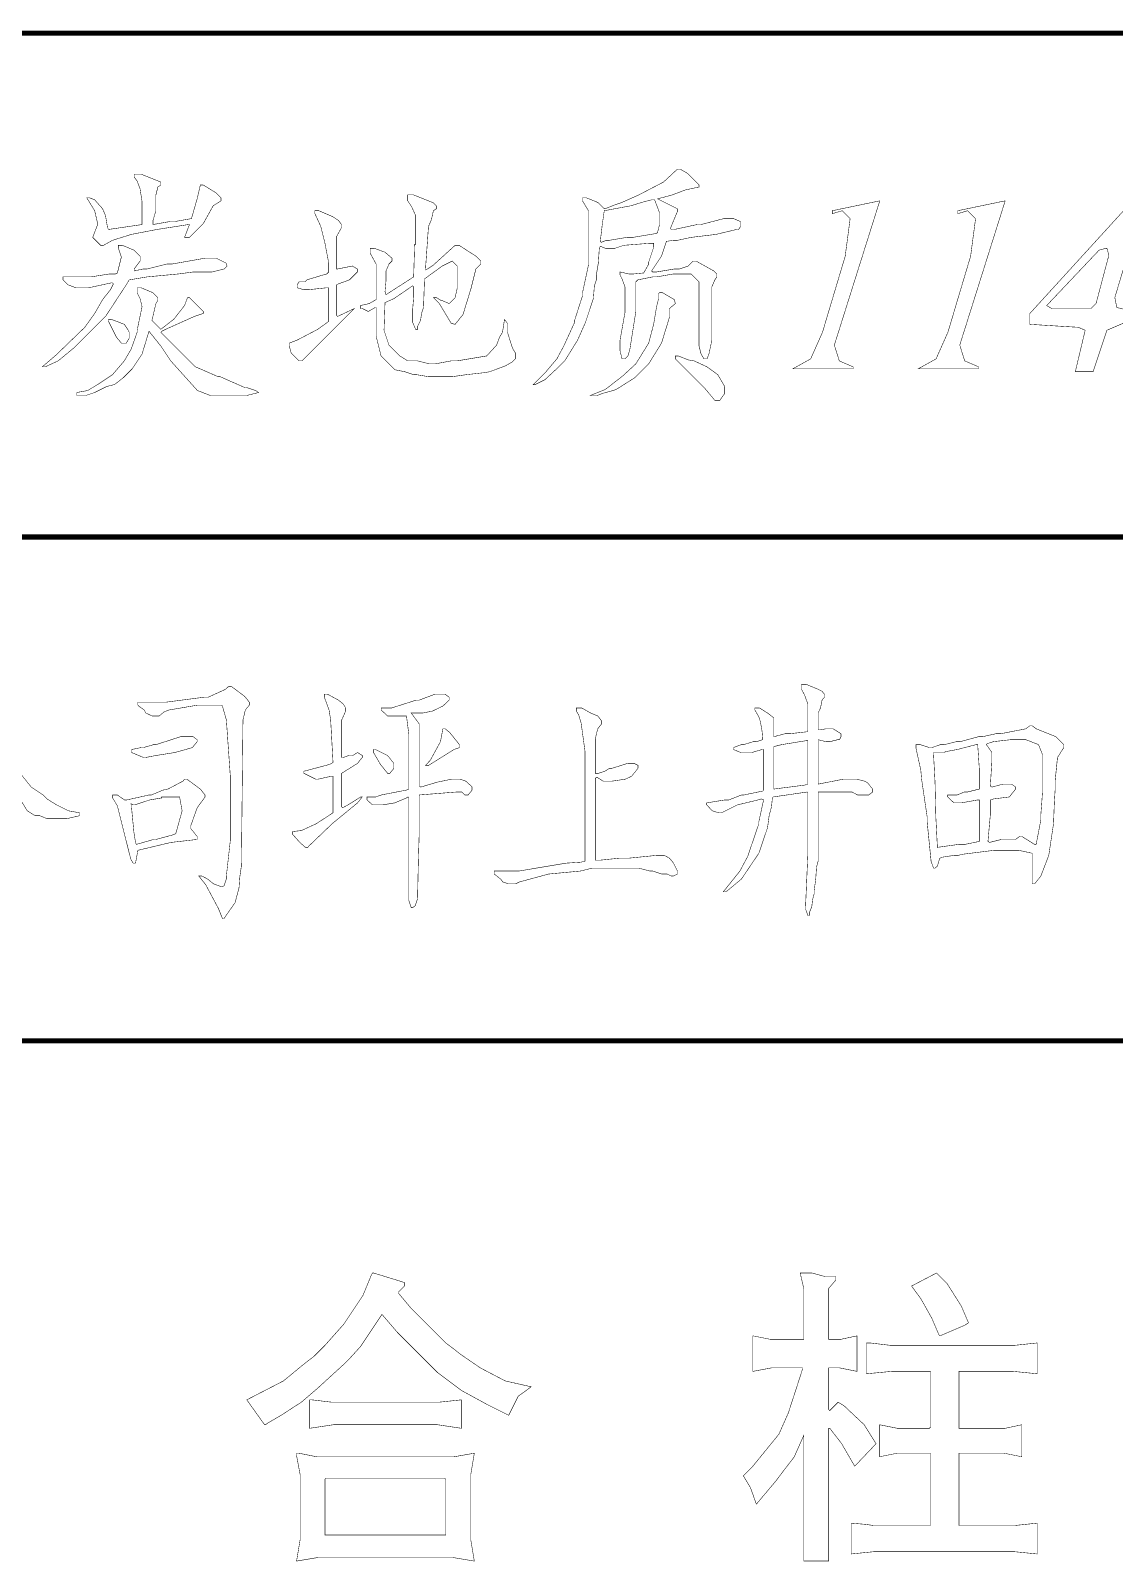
# Model space of a CAD drawing. Extents: x 94 to 452, y -72 to 1042.
# Drawn here: x 386.8 to 408.32, y -23.15 to 7.24 of the extents above; entities that cross this region are included whole.
import ezdxf

# ---------------------------------------------------------------- set-up
doc = ezdxf.new("R2010")
doc.units = 0
doc.header["$MEASUREMENT"] = 0
doc.layers.add('TREE_LAYER', color=7, linetype='Continuous')

msp = doc.modelspace()

# ---------------------------------------------------------------- linework, layer by layer
at = {"layer": 'TREE_LAYER'}
for points, const_width, elevation in [([(337.136024, 7.185525), (446.643859, 7.185525)], 0.1, 109.507835), ([(388.990422, 4.386556), (388.853167, 4.386556), (388.853167, 4.327733), (388.911991, 4.249301), (388.970814, 4.092439), (389.01003, 3.837537), (389.01003, 3.406164), (389.01003, 3.386556), (388.343363, 3.288517), (388.323755, 3.327733), (388.28454, 3.563027), (388.225716, 3.700282), (388.068853, 3.876752), (387.970814, 3.915968), (387.911991, 3.915968), (388.068853, 3.661066), (388.127677, 3.406164), (388.127677, 3.386556), (388.029638, 3.131654), (388.1865, 2.974792), (388.245324, 2.974792), (388.421794, 3.072831), (388.794343, 3.190478), (389.304147, 3.288517), (389.931598, 3.386556), (389.951206, 3.386556), (389.853167, 3.131654), (389.951206, 3.131654), (390.225716, 3.406164), (390.421794, 3.759105), (390.578657, 3.857145), (390.578657, 3.915968), (390.480618, 4.014007), (390.225716, 4.17087), (390.166893, 4.17087), (390.108069, 3.915968), (389.990422, 3.504203), (389.657089, 3.44538), (389.559049, 3.44538), (389.225716, 3.386556), (389.225716, 3.406164), (389.225716, 3.464988), (389.28454, 3.661066), (389.28454, 3.974792), (389.323755, 4.131654), (389.382579, 4.17087), (389.382579, 4.229694), (388.990422, 4.386556), (388.990422, 4.386556)], 0.01, 260), ([(399.696304, 4.484596), (399.637481, 4.484596), (399.362971, 4.229694), (398.872775, 3.974792), (398.519834, 3.817929), (398.402187, 3.778713), (398.206108, 3.700282), (398.1865, 3.700282), (398.068853, 3.817929), (398.029638, 3.837537), (397.833559, 3.915968), (397.755128, 3.915968), (397.755128, 3.857145), (397.872775, 3.661066), (397.872775, 2.582635), (397.755128, 2.033615), (397.755128, 1.974792), (397.598265, 1.484596), (397.598265, 1.44538), (397.382579, 0.974792), (397.245324, 0.71989), (397.029638, 0.464988), (396.774736, 0.210086), (396.813951, 0.210086), (397.01003, 0.308125), (397.28454, 0.563027), (397.402187, 0.680674), (397.657089, 1.092439), (397.813951, 1.44538), (397.970814, 1.915968), (397.990422, 2.17087), (398.029638, 2.288517), (398.029638, 2.386556), (398.068853, 2.62185), (398.088461, 2.915968), (398.108069, 2.955184), (398.206108, 2.915968), (398.402187, 2.915968), (398.578657, 2.974792), (399.088461, 3.014007), (399.166893, 3.014007), (399.166893, 2.935576), (399.068853, 2.641458), (399.068853, 2.602243), (398.970814, 2.425772), (398.774736, 2.406164), (398.676696, 2.406164), (398.500226, 2.44538), (398.500226, 2.386556), (398.539442, 2.308125), (398.598265, 2.151262), (398.598265, 1.641458), (398.500226, 1.092439), (398.500226, 0.876752), (398.539442, 0.71989), (398.598265, 0.71989), (398.657089, 0.778713), (398.696304, 0.915968), (398.813951, 1.661066), (398.813951, 2.249301), (398.853167, 2.288517), (399.147285, 2.347341), (399.225716, 2.347341), (399.559049, 2.406164), (399.911991, 2.406164), (400.068853, 2.249301), (400.068853, 0.974792), (400.108069, 0.817929), (400.166893, 0.71989), (400.225716, 0.71989), (400.264932, 0.817929), (400.323755, 1.092439), (400.323755, 2.151262), (400.382579, 2.288517), (400.421794, 2.347341), (400.421794, 2.406164), (400.362971, 2.464988), (400.01003, 2.661066), (399.951206, 2.661066), (399.853167, 2.563027), (399.676696, 2.504203), (399.578657, 2.504203), (399.225716, 2.44538), (399.147285, 2.44538), (399.127677, 2.464988), (399.323755, 2.759105), (399.421794, 3.053223), (399.559049, 3.072831), (399.637481, 3.072831), (399.911991, 3.131654), (400.402187, 3.190478), (400.813951, 3.288517), (400.853167, 3.288517), (400.892383, 3.347341), (400.892383, 3.44538), (400.755128, 3.504203), (400.559049, 3.504203), (400.108069, 3.386556), (400.029638, 3.386556), (399.578657, 3.288517), (399.519834, 3.288517), (399.500226, 3.308125), (399.539442, 3.406164), (399.637481, 3.641458), (399.637481, 3.700282), (399.245324, 3.89636), (399.539442, 3.974792), (399.794343, 4.072831), (400.068853, 4.131654), (400.068853, 4.17087), (399.833559, 4.406164), (399.696304, 4.484596), (399.696304, 4.484596)], 0.01, 260), ([(394.402187, 3.974792), (394.28454, 3.974792), (394.28454, 3.857145), (394.362971, 3.739497), (394.441402, 3.563027), (394.441402, 2.994399), (394.421794, 2.994399), (394.402187, 2.347341), (393.853167, 1.994399), (393.833559, 2.053223), (393.853167, 2.268909), (393.853167, 2.464988), (393.911991, 2.602243), (393.970814, 2.661066), (393.970814, 2.71989), (393.833559, 2.837537), (393.617873, 2.915968), (393.539442, 2.915968), (393.539442, 2.817929), (393.657089, 2.602243), (393.657089, 1.89636), (393.519834, 1.817929), (393.343363, 1.778713), (393.343363, 1.71989), (393.382579, 1.71989), (393.500226, 1.661066), (393.637481, 1.739497), (393.657089, 1.739497), (393.657089, 1.17087), (393.755128, 0.778713), (394.029638, 0.504203), (394.225716, 0.464988), (394.402187, 0.406164), (394.46101, 0.406164), (394.696304, 0.366948), (395.166893, 0.366948), (395.441402, 0.406164), (395.794343, 0.44538), (395.911991, 0.464988), (396.225716, 0.582635), (396.362971, 0.661066), (396.421794, 0.71989), (396.421794, 0.837537), (396.362971, 0.935576), (396.264932, 1.249301), (396.264932, 1.425772), (396.206108, 1.504203), (396.166893, 1.249301), (396.108069, 1.151262), (396.049245, 0.994399), (395.853167, 0.778713), (395.264932, 0.680674), (395.147285, 0.680674), (394.833559, 0.62185), (394.715912, 0.62185), (394.480618, 0.680674), (394.28454, 0.680674), (394.127677, 0.778713), (393.911991, 0.994399), (393.813951, 1.288517), (393.833559, 1.837537), (394.01003, 1.915968), (394.382579, 2.17087), (394.402187, 2.151262), (394.402187, 1.955184), (394.382579, 1.700282), (394.382579, 1.44538), (394.441402, 1.308125), (394.480618, 1.308125), (394.480618, 1.366948), (394.539442, 1.484596), (394.559049, 1.62185), (394.598265, 1.739497), (394.617873, 2.308125), (394.970814, 2.563027), (395.166893, 2.661066), (395.264932, 2.563027), (395.264932, 2.112046), (395.225716, 1.935576), (395.108069, 1.817929), (394.970814, 1.876752), (394.951206, 1.876752), (394.853167, 1.935576), (394.794343, 1.935576), (394.911991, 1.817929), (395.147285, 1.425772), (395.225716, 1.406164), (395.382579, 1.602243), (395.539442, 2.112046), (395.637481, 2.504203), (395.73552, 2.602243), (395.73552, 2.661066), (395.637481, 2.759105), (395.304147, 2.974792), (395.225716, 2.974792), (394.794343, 2.582635), (394.676696, 2.504203), (394.637481, 2.484596), (394.637481, 2.504203), (394.696304, 3.347341), (394.755128, 3.484596), (394.794343, 3.661066), (394.853167, 3.700282), (394.853167, 3.759105), (394.794343, 3.817929), (394.696304, 3.857145), (394.402187, 3.974792), (394.402187, 3.974792)], 0.01, 260), ([(392.519834, 3.661066), (392.441402, 3.661066), (392.441402, 3.602243), (392.559049, 3.347341), (392.637481, 3.033615), (392.715912, 2.62185), (392.715912, 2.44538), (392.676696, 2.406164), (392.539442, 2.366948), (392.28454, 2.288517), (392.245324, 2.249301), (392.127677, 2.249301), (392.088461, 2.190478), (392.088461, 2.131654), (392.225716, 2.092439), (392.304147, 2.092439), (392.676696, 2.131654), (392.715912, 2.131654), (392.715912, 1.464988), (392.500226, 1.308125), (392.088461, 1.092439), (391.931598, 1.033615), (391.931598, 0.974792), (391.970814, 0.837537), (392.127677, 0.680674), (392.1865, 0.680674), (393.225716, 1.71989), (392.892383, 1.563027), (392.872775, 1.582635), (392.872775, 2.190478), (392.911991, 2.210086), (393.127677, 2.288517), (393.28454, 2.44538), (393.28454, 2.504203), (393.1865, 2.563027), (392.892383, 2.504203), (392.872775, 2.504203), (392.872775, 3.151262), (392.970814, 3.327733), (392.970814, 3.386556), (392.911991, 3.464988), (392.794343, 3.543419), (392.519834, 3.661066), (392.519834, 3.661066)], 0.01, 260), ([(399.127677, 3.876752), (399.147285, 3.876752), (399.1865, 3.876752), (399.28454, 3.62185), (399.28454, 3.386556), (399.245324, 3.229694), (399.225716, 3.210086), (398.755128, 3.131654), (398.637481, 3.131654), (398.28454, 3.072831), (398.225716, 3.072831), (398.127677, 3.033615), (398.108069, 3.053223), (398.147285, 3.386556), (398.1865, 3.661066), (398.715912, 3.759105), (398.970814, 3.837537), (399.127677, 3.876752), (399.127677, 3.876752)], 0.01, 260), ([(403.657089, 3.857145), (402.715912, 3.661066), (402.715912, 3.602243), (402.911991, 3.661066), (403.068853, 3.504203), (402.970814, 2.759105), (402.519834, 1.249301), (402.28454, 0.71989), (401.931598, 0.523811), (403.127677, 0.523811), (403.127677, 0.563027), (402.853167, 0.680674), (402.755128, 0.994399), (403.657089, 3.857145), (403.657089, 3.857145)], 0.01, 260), ([(406.147285, 3.857145), (405.206108, 3.661066), (405.206108, 3.602243), (405.402187, 3.661066), (405.559049, 3.504203), (405.46101, 2.759105), (405.01003, 1.249301), (404.774736, 0.71989), (404.421794, 0.523811), (405.617873, 0.523811), (405.617873, 0.563027), (405.343363, 0.680674), (405.245324, 0.994399), (406.147285, 3.857145), (406.147285, 3.857145)], 0.01, 260), ([(408.833559, 3.857145), (408.676696, 3.857145), (406.637481, 1.62185), (406.637481, 1.406164), (407.264932, 1.366948), (407.264932, 1.366948), (407.598265, 1.347341), (407.73552, 1.288517), (407.539442, 0.464988), (407.892383, 0.464988), (408.166893, 1.288517), (408.578657, 1.464988), (408.676696, 1.661066), (408.676696, 1.661066), (408.617873, 1.680674), (408.362971, 1.739497), (408.323755, 1.935576), (408.833559, 3.641458), (408.833559, 3.857145), (408.833559, 3.857145)], 0.01, 260), ([(388.617873, 2.974792), (388.539442, 2.974792), (388.539442, 2.915968), (388.598265, 2.739497), (388.519834, 2.425772), (388.480618, 2.406164), (388.362971, 2.406164), (387.990422, 2.347341), (387.441402, 2.347341), (387.441402, 2.288517), (387.539442, 2.190478), (387.696304, 2.131654), (387.951206, 2.131654), (388.402187, 2.229694), (388.421794, 2.229694), (388.441402, 2.210086), (388.382579, 2.092439), (388.225716, 1.89636), (388.068853, 1.62185), (387.872775, 1.347341), (387.304147, 0.798321), (387.029638, 0.563027), (387.088461, 0.563027), (387.343363, 0.680674), (387.676696, 0.955184), (388.28454, 1.563027), (388.696304, 2.190478), (388.755128, 2.288517), (389.108069, 2.347341), (389.73552, 2.406164), (390.029638, 2.44538), (390.402187, 2.44538), (390.637481, 2.504203), (390.696304, 2.563027), (390.676696, 2.62185), (390.480618, 2.71989), (390.264932, 2.71989), (389.598265, 2.602243), (389.500226, 2.602243), (389.108069, 2.504203), (389.029638, 2.504203), (388.853167, 2.464988), (388.853167, 2.484596), (388.853167, 2.504203), (388.970814, 2.661066), (388.970814, 2.759105), (388.853167, 2.876752), (388.617873, 2.974792), (388.617873, 2.974792)], 0.01, 260), ([(408.147285, 2.915968), (408.147285, 2.915968), (408.166893, 2.915968), (408.206108, 2.778713), (407.951206, 1.817929), (407.853167, 1.71989), (407.068853, 1.71989), (406.970814, 1.778713), (408.01003, 2.876752), (408.147285, 2.915968), (408.147285, 2.915968)], 0.01, 260), ([(388.990422, 2.131654), (388.911991, 2.131654), (388.911991, 2.033615), (388.970814, 1.915968), (389.01003, 1.759105), (388.911991, 1.288517), (388.911991, 1.249301), (388.794343, 0.915968), (388.657089, 0.680674), (388.421794, 0.406164), (388.127677, 0.210086), (387.931598, 0.092439), (387.715912, 0.053223), (387.715912, -0.005601), (387.892383, -0.005601), (388.068853, 0.053223), (388.304147, 0.17087), (388.46101, 0.210086), (388.637481, 0.347341), (388.813951, 0.523811), (389.01003, 0.817929), (389.147285, 1.268909), (389.382579, 0.974792), (389.578657, 0.680674), (390.108069, 0.092439), (390.362971, -0.005601), (391.088461, -0.005601), (391.323755, 0.053223), (391.264932, 0.092439), (391.088461, 0.151262), (391.049245, 0.151262), (390.559049, 0.366948), (390.519834, 0.366948), (390.068853, 0.563027), (389.382579, 1.249301), (389.402187, 1.268909), (389.480618, 1.308125), (390.049245, 1.563027), (390.225716, 1.62185), (390.225716, 1.661066), (389.951206, 1.935576), (389.911991, 1.935576), (389.853167, 1.778713), (389.637481, 1.504203), (389.382579, 1.308125), (389.206108, 1.484596), (389.28454, 1.817929), (389.323755, 1.876752), (389.323755, 1.935576), (389.225716, 2.033615), (388.990422, 2.131654), (388.990422, 2.131654)], 0.01, 260), ([(399.343363, 2.033615), (399.28454, 2.033615), (399.264932, 2.014007), (399.264932, 1.915968), (399.225716, 1.759105), (399.166893, 1.406164), (399.068853, 1.033615), (398.813951, 0.62185), (398.559049, 0.386556), (398.206108, 0.112046), (397.911991, -0.005601), (398.049245, -0.005601), (398.147285, 0.033615), (398.362971, 0.092439), (398.421794, 0.112046), (398.794343, 0.347341), (399.068853, 0.62185), (399.323755, 1.033615), (399.480618, 1.543419), (399.480618, 1.71989), (399.598265, 1.817929), (399.578657, 1.89636), (399.343363, 2.033615), (399.343363, 2.033615)], 0.01, 260), ([(388.402187, 1.504203), (388.343363, 1.504203), (388.343363, 1.464988), (388.500226, 1.151262), (388.598265, 1.033615), (388.696304, 1.033615), (388.755128, 1.131654), (388.755128, 1.249301), (388.73552, 1.288517), (388.657089, 1.406164), (388.402187, 1.504203), (388.402187, 1.504203)], 0.01, 260), ([(399.657089, 0.778713), (399.598265, 0.778713), (399.598265, 0.71989), (400.1865, 0.131654), (400.382579, -0.10364), (400.480618, -0.10364), (400.578657, 0.033615), (400.578657, 0.17087), (400.441402, 0.406164), (400.225716, 0.563027), (399.970814, 0.680674), (399.853167, 0.700282), (399.657089, 0.778713), (399.657089, 0.778713)], 0.01, 260), ([(337.136024, -2.815251), (446.643859, -2.815251)], 0.1, 109.507835), ([(402.197407, -5.739524), (402.103289, -5.739524), (402.103289, -5.837563), (402.166034, -5.95521), (402.228779, -6.131681), (402.228779, -6.661092), (402.213093, -6.6807), (401.867995, -6.719916), (401.773877, -6.719916), (401.55427, -6.77874), (401.55427, -6.77874), (401.55427, -6.40619), (401.428779, -6.308151), (401.271917, -6.210112), (401.177799, -6.210112), (401.177799, -6.249328), (401.25623, -6.386583), (401.287603, -6.484622), (401.318975, -6.661092), (401.334662, -6.837563), (401.209171, -6.876779), (401.146426, -6.876779), (400.958191, -6.935602), (400.911132, -6.935602), (400.75427, -6.994426), (400.75427, -7.033641), (400.895446, -7.092465), (401.115054, -7.092465), (401.318975, -7.033641), (401.350348, -7.033641), (401.350348, -7.837563), (401.334662, -7.857171), (400.958191, -7.935602), (400.911132, -7.935602), (400.660152, -8.033641), (400.581721, -8.033641), (400.220936, -8.092465), (400.220936, -8.131681), (400.33074, -8.249328), (400.45623, -8.288543), (400.518975, -8.288543), (400.832701, -8.131681), (401.240544, -8.033641), (401.303289, -8.014034), (401.350348, -8.033641), (401.25623, -8.465014), (401.25623, -8.50423), (401.036622, -9.151289), (400.87976, -9.445406), (400.550348, -9.857171), (400.597407, -9.857171), (400.628779, -9.837563), (400.911132, -9.602269), (401.25623, -9.092465), (401.428779, -8.582661), (401.460152, -8.347367), (401.507211, -8.170896), (401.522897, -8.014034), (401.538583, -7.974818), (402.213093, -7.876779), (402.228779, -7.896387), (402.228779, -9.112073), (402.181721, -10.190504), (402.228779, -10.327759), (402.260152, -10.327759), (402.260152, -10.268936), (402.307211, -10.151289), (402.322897, -10.014034), (402.35427, -9.896387), (402.35427, -9.837563), (402.385642, -9.602269), (402.401328, -9.366975), (402.432701, -9.249328), (402.432701, -7.876779), (402.432701, -7.876779), (403.107211, -7.876779), (403.217015, -7.935602), (403.436622, -7.935602), (403.515054, -7.876779), (403.515054, -7.817955), (403.420936, -7.700308), (403.358191, -7.661092), (403.201328, -7.621877), (402.934662, -7.621877), (402.432701, -7.719916), (402.432701, -7.700308), (402.432701, -6.857171), (402.432701, -6.837563), (402.589564, -6.876779), (402.667995, -6.876779), (402.824858, -6.837563), (402.85623, -6.837563), (402.887603, -6.77874), (402.887603, -6.719916), (402.73074, -6.621877), (402.589564, -6.621877), (402.47976, -6.641485), (402.432701, -6.641485), (402.432701, -6.308151), (402.47976, -6.210112), (402.511132, -6.053249), (402.558191, -5.994426), (402.558191, -5.935602), (402.511132, -5.876779), (402.432701, -5.837563), (402.197407, -5.739524), (402.197407, -5.739524)], 0.01, 260), ([(390.777799, -5.77874), (390.73074, -5.77874), (390.667995, -5.837563), (390.322897, -5.994426), (390.244466, -5.994426), (389.491524, -6.092465), (388.926819, -6.092465), (388.926819, -6.151289), (388.942505, -6.170896), (389.052309, -6.249328), (389.083681, -6.308151), (389.209171, -6.366975), (389.350348, -6.366975), (389.444466, -6.288543), (389.538583, -6.249328), (390.118975, -6.151289), (390.589564, -6.151289), (390.60525, -6.170896), (390.683681, -6.445406), (390.762113, -7.563053), (390.762113, -8.837563), (390.683681, -9.543445), (390.683681, -9.602269), (390.636622, -9.739524), (390.589564, -9.759132), (390.432701, -9.700308), (390.307211, -9.602269), (390.197407, -9.543445), (390.134662, -9.543445), (390.275838, -9.719916), (390.526819, -10.190504), (390.60525, -10.386583), (390.636622, -10.386583), (390.85623, -10.072857), (390.934662, -9.77874), (390.950348, -9.563053), (390.981721, -9.347367), (391.013093, -6.445406), (391.060152, -6.249328), (391.138583, -6.151289), (391.138583, -6.092465), (391.044466, -5.974818), (390.777799, -5.77874), (390.777799, -5.77874)], 0.01, 260), ([(392.691524, -5.935602), (392.628779, -5.935602), (392.628779, -5.994426), (392.722897, -6.249328), (392.75427, -6.445406), (392.801328, -7.288543), (392.738583, -7.327759), (392.220936, -7.465014), (392.220936, -7.50423), (392.45623, -7.621877), (392.503289, -7.621877), (392.769956, -7.563053), (392.801328, -7.563053), (392.801328, -8.288543), (392.471917, -8.50423), (392.173877, -8.641485), (392.001328, -8.661092), (392.001328, -8.719916), (392.142505, -8.876779), (392.252309, -8.974818), (392.299368, -8.974818), (392.315054, -8.95521), (392.785642, -8.50423), (393.287603, -8.092465), (393.381721, -7.974818), (393.350348, -7.974818), (393.099368, -8.131681), (392.989564, -8.190504), (392.973877, -8.170896), (392.973877, -7.50423), (393.287603, -7.308151), (393.381721, -7.190504), (393.381721, -7.151289), (393.287603, -7.092465), (393.193485, -7.151289), (393.115054, -7.151289), (393.00525, -7.190504), (392.973877, -7.190504), (392.973877, -6.445406), (393.052309, -6.268936), (393.052309, -6.210112), (393.00525, -6.131681), (392.911132, -6.053249), (392.691524, -5.935602), (392.691524, -5.935602)], 0.01, 260), ([(395.028779, -5.935602), (394.824858, -5.935602), (394.511132, -6.053249), (394.448387, -6.053249), (393.962113, -6.210112), (393.758191, -6.210112), (393.758191, -6.249328), (393.883681, -6.366975), (394.260152, -6.366975), (394.260152, -6.366975), (394.307211, -6.739524), (394.307211, -7.817955), (394.260152, -7.837563), (393.758191, -7.935602), (393.648387, -7.974818), (393.475838, -7.974818), (393.475838, -8.033641), (393.585642, -8.131681), (393.789564, -8.131681), (394.024858, -8.092465), (394.260152, -7.994426), (394.291524, -7.974818), (394.307211, -7.994426), (394.307211, -10.033641), (394.35427, -10.170896), (394.385642, -10.170896), (394.432701, -10.131681), (394.47976, -9.994426), (394.495446, -9.249328), (394.511132, -8.739524), (394.511132, -7.935602), (395.248387, -7.876779), (395.358191, -7.876779), (395.420936, -7.935602), (395.483681, -7.935602), (395.562113, -7.837563), (395.562113, -7.77874), (395.546426, -7.759132), (395.436622, -7.661092), (395.326819, -7.621877), (395.15427, -7.621877), (394.966034, -7.661092), (394.871917, -7.6807), (394.542505, -7.77874), (394.511132, -7.759132), (394.511132, -6.523838), (394.35427, -6.308151), (394.369956, -6.308151), (394.589564, -6.308151), (394.777799, -6.268936), (394.981721, -6.170896), (395.107211, -6.053249), (395.107211, -5.994426), (395.028779, -5.935602), (395.028779, -5.935602)], 0.01, 260), ([(385.648387, -6.092465), (385.55427, -6.092465), (385.55427, -6.151289), (385.726819, -6.366975), (385.899368, -6.700308), (386.103289, -7.053249), (386.464073, -7.817955), (386.73074, -8.249328), (386.887603, -8.347367), (386.981721, -8.347367), (387.122897, -8.40619), (387.515054, -8.40619), (387.766034, -8.347367), (387.766034, -8.288543), (387.546426, -8.249328), (387.311132, -8.131681), (387.122897, -8.014034), (387.044466, -7.935602), (386.809171, -7.77874), (386.338583, -7.190504), (386.087603, -6.719916), (385.899368, -6.268936), (385.648387, -6.092465), (385.648387, -6.092465)], 0.01, 260), ([(397.742505, -6.210112), (397.632701, -6.210112), (397.632701, -6.268936), (397.67976, -6.347367), (397.726819, -6.50423), (397.80525, -7.072857), (397.80525, -9.249328), (397.726819, -9.268936), (397.428779, -9.288543), (396.487603, -9.445406), (396.001328, -9.445406), (396.001328, -9.50423), (396.126819, -9.602269), (396.173877, -9.661092), (396.283681, -9.700308), (396.424858, -9.700308), (396.503289, -9.661092), (397.083681, -9.50423), (397.711132, -9.445406), (397.946426, -9.386583), (398.871917, -9.386583), (399.091524, -9.445406), (399.15427, -9.445406), (399.326819, -9.50423), (399.436622, -9.50423), (399.515054, -9.543445), (399.562113, -9.543445), (399.640544, -9.50423), (399.640544, -9.445406), (399.562113, -9.288543), (399.483681, -9.190504), (399.373877, -9.131681), (399.248387, -9.131681), (398.667995, -9.190504), (398.47976, -9.190504), (398.103289, -9.22972), (398.009171, -9.22972), (398.009171, -7.602269), (398.040544, -7.582661), (398.166034, -7.661092), (398.338583, -7.661092), (398.60525, -7.621877), (398.73074, -7.563053), (398.85623, -7.40619), (398.85623, -7.347367), (398.777799, -7.308151), (398.652309, -7.308151), (398.338583, -7.40619), (398.291524, -7.40619), (398.197407, -7.465014), (398.071917, -7.50423), (398.024858, -7.50423), (398.009171, -7.50423), (398.009171, -6.817955), (398.05623, -6.621877), (398.134662, -6.523838), (398.134662, -6.465014), (398.05623, -6.366975), (397.915054, -6.308151), (397.742505, -6.210112), (397.742505, -6.210112)], 0.01, 260), ([(395.028779, -6.621877), (394.981721, -6.621877), (394.934662, -6.876779), (394.73074, -7.249328), (394.636622, -7.347367), (394.699368, -7.347367), (395.201328, -7.033641), (395.311132, -6.994426), (395.311132, -6.935602), (395.122897, -6.700308), (395.028779, -6.621877), (395.028779, -6.621877)], 0.01, 260), ([(406.683681, -6.563053), (406.636622, -6.563053), (406.558191, -6.621877), (406.05623, -6.719916), (405.962113, -6.719916), (405.695446, -6.77874), (405.617015, -6.77874), (405.25623, -6.876779), (405.177799, -6.876779), (404.942505, -6.935602), (404.864073, -6.935602), (404.691524, -6.994426), (404.644466, -6.994426), (404.45623, -6.935602), (404.377799, -6.935602), (404.377799, -7.014034), (404.471917, -7.445406), (404.487603, -7.621877), (404.597407, -8.366975), (404.597407, -8.465014), (404.675838, -9.249328), (404.722897, -9.386583), (404.75427, -9.386583), (404.801328, -9.347367), (404.848387, -9.190504), (404.895446, -9.170896), (405.146426, -9.131681), (405.224858, -9.131681), (405.303289, -9.112073), (405.93074, -9.033641), (406.417015, -9.033641), (406.683681, -9.092465), (406.683681, -9.700308), (406.73074, -9.700308), (406.85623, -9.543445), (407.013093, -9.131681), (407.107211, -8.50423), (407.122897, -8.092465), (407.138583, -7.837563), (407.138583, -7.661092), (407.185642, -7.190504), (407.311132, -6.994426), (407.311132, -6.935602), (407.15427, -6.77874), (406.762113, -6.621877), (406.683681, -6.563053), (406.683681, -6.563053)], 0.01, 260), ([(390.024858, -6.77874), (389.773877, -6.77874), (389.287603, -6.935602), (389.240544, -6.935602), (389.036622, -6.994426), (388.989564, -6.994426), (388.801328, -7.033641), (388.801328, -7.092465), (389.036622, -7.190504), (389.083681, -7.190504), (389.287603, -7.151289), (389.664073, -7.092465), (390.009171, -6.994426), (390.103289, -6.876779), (390.103289, -6.837563), (390.024858, -6.77874), (390.024858, -6.77874)], 0.01, 260), ([(402.197407, -6.857171), (402.197407, -6.857171), (402.228779, -6.857171), (402.228779, -7.719916), (402.166034, -7.739524), (401.55427, -7.817955), (401.55427, -7.798347), (401.55427, -6.974818), (401.711132, -6.935602), (402.197407, -6.857171), (402.197407, -6.857171)], 0.01, 260), ([(405.569956, -6.935602), (405.585642, -6.935602), (405.601328, -6.935602), (405.632701, -7.40619), (405.632701, -7.817955), (405.397407, -7.876779), (405.334662, -7.876779), (405.193485, -7.935602), (405.00525, -7.935602), (405.00525, -7.974818), (405.13074, -8.092465), (405.271917, -8.092465), (405.601328, -8.033641), (405.632701, -8.033641), (405.632701, -8.857171), (405.350348, -8.915994), (405.224858, -8.915994), (404.801328, -8.974818), (404.769956, -8.366975), (404.75427, -7.6807), (404.722897, -7.092465), (404.722897, -7.092465), (404.926819, -7.092465), (404.973877, -7.072857), (405.193485, -7.033641), (405.569956, -6.935602), (405.569956, -6.935602)], 0.01, 260), ([(406.260152, -6.837563), (406.275838, -6.837563), (406.558191, -6.837563), (406.809171, -6.935602), (406.887603, -7.131681), (406.887603, -7.876779), (406.871917, -8.112073), (406.85623, -8.308151), (406.85623, -8.425798), (406.762113, -8.915994), (406.73074, -8.915994), (406.47976, -8.759132), (406.432701, -8.759132), (406.35427, -8.817955), (406.071917, -8.817955), (405.836622, -8.876779), (405.80525, -8.857171), (405.852309, -8.327759), (405.852309, -8.033641), (405.915054, -8.014034), (406.228779, -7.974818), (406.35427, -7.817955), (406.35427, -7.77874), (406.275838, -7.719916), (406.103289, -7.719916), (405.883681, -7.77874), (405.852309, -7.759132), (405.883681, -7.249328), (405.883681, -7.092465), (405.773877, -6.935602), (405.789564, -6.915994), (405.915054, -6.876779), (406.260152, -6.837563), (406.260152, -6.837563)], 0.01, 260), ([(393.648387, -7.033641), (393.601328, -7.033641), (393.601328, -7.092465), (393.617015, -7.112073), (393.742505, -7.327759), (393.883681, -7.50423), (393.93074, -7.50423), (394.009171, -7.40619), (394.009171, -7.308151), (393.883681, -7.151289), (393.648387, -7.033641), (393.648387, -7.033641)], 0.01, 260), ([(389.899368, -7.621877), (389.852309, -7.621877), (389.820936, -7.661092), (389.522897, -7.817955), (389.428779, -7.837563), (389.193485, -7.935602), (389.146426, -7.935602), (388.707211, -8.033641), (388.660152, -8.033641), (388.518975, -7.935602), (388.424858, -7.935602), (388.424858, -7.994426), (388.518975, -8.151289), (388.785642, -9.210112), (388.832701, -9.288543), (388.87976, -9.288543), (388.926819, -9.033641), (389.585642, -8.876779), (390.103289, -8.817955), (390.103289, -8.759132), (389.977799, -8.602269), (389.977799, -8.543445), (390.103289, -8.190504), (390.260152, -7.974818), (390.260152, -7.935602), (390.166034, -7.817955), (389.899368, -7.621877), (389.899368, -7.621877)], 0.01, 260), ([(389.397407, -7.994426), (389.397407, -7.974818), (389.758191, -7.974818), (389.758191, -7.994426), (389.80525, -8.249328), (389.67976, -8.700308), (389.648387, -8.719916), (389.287603, -8.817955), (389.240544, -8.817955), (388.895446, -8.915994), (388.87976, -8.876779), (388.848387, -8.6807), (388.801328, -8.190504), (388.801328, -8.131681), (388.785642, -8.112073), (388.801328, -8.112073), (388.832701, -8.131681), (388.864073, -8.131681), (389.162113, -8.033641), (389.397407, -7.994426), (389.397407, -7.994426)], 0.01, 260), ([(337.136024, -12.815251), (446.643859, -12.815251)], 0.1, 109.507835), ([(393.606606, -17.42311), (393.583077, -17.42311), (393.559547, -17.470169), (393.394841, -17.870169), (393.018371, -18.434875), (392.6419, -18.858405), (392.430135, -19.070169), (392.218371, -19.234875), (391.818371, -19.564287), (391.088959, -19.940757), (391.4419, -20.434875), (391.46543, -20.434875), (391.488959, -20.411346), (391.771312, -20.24664), (392.171312, -19.987816), (392.500724, -19.705463), (393.0419, -19.211346), (393.112488, -19.140757), (393.347782, -18.881934), (393.771312, -18.24664), (393.794841, -18.270169), (394.077194, -18.599581), (394.877194, -19.399581), (395.347782, -19.752522), (395.86543, -20.034875), (396.288959, -20.24664), (396.477194, -19.870169), (396.736018, -19.681934), (396.218371, -19.564287), (395.724253, -19.305463), (395.347782, -19.04664), (395.0419, -18.811346), (394.336018, -18.105463), (394.100724, -17.82311), (394.100724, -17.799581), (394.218371, -17.681934), (394.218371, -17.611346), (393.606606, -17.42311), (393.606606, -17.42311)], 0.01, 2), ([(393.606606, -17.42311), (393.583077, -17.42311), (393.559547, -17.470169), (393.394841, -17.870169), (393.018371, -18.434875), (392.6419, -18.858405), (392.430135, -19.070169), (392.218371, -19.234875), (391.818371, -19.564287), (391.088959, -19.940757), (391.4419, -20.434875), (391.46543, -20.434875), (391.488959, -20.411346), (391.771312, -20.24664), (392.171312, -19.987816), (392.500724, -19.705463), (393.0419, -19.211346), (393.112488, -19.140757), (393.347782, -18.881934), (393.771312, -18.24664), (393.794841, -18.270169), (394.077194, -18.599581), (394.877194, -19.399581), (395.347782, -19.752522), (395.86543, -20.034875), (396.288959, -20.24664), (396.477194, -19.870169), (396.736018, -19.681934), (396.218371, -19.564287), (395.724253, -19.305463), (395.347782, -19.04664), (395.0419, -18.811346), (394.336018, -18.105463), (394.100724, -17.82311), (394.100724, -17.799581), (394.218371, -17.681934), (394.218371, -17.611346), (393.606606, -17.42311), (393.606606, -17.42311)], 0.01, 2), ([(393.606606, -17.42311), (393.583077, -17.42311), (393.559547, -17.470169), (393.394841, -17.870169), (393.018371, -18.434875), (392.6419, -18.858405), (392.430135, -19.070169), (392.218371, -19.234875), (391.818371, -19.564287), (391.088959, -19.940757), (391.4419, -20.434875), (391.46543, -20.434875), (391.488959, -20.411346), (391.771312, -20.24664), (392.171312, -19.987816), (392.500724, -19.705463), (393.0419, -19.211346), (393.112488, -19.140757), (393.347782, -18.881934), (393.771312, -18.24664), (393.794841, -18.270169), (394.077194, -18.599581), (394.877194, -19.399581), (395.347782, -19.752522), (395.86543, -20.034875), (396.288959, -20.24664), (396.477194, -19.870169), (396.736018, -19.681934), (396.218371, -19.564287), (395.724253, -19.305463), (395.347782, -19.04664), (395.0419, -18.811346), (394.336018, -18.105463), (394.100724, -17.82311), (394.100724, -17.799581), (394.218371, -17.681934), (394.218371, -17.611346), (393.606606, -17.42311), (393.606606, -17.42311)], 0.01, 2), ([(402.312488, -17.42311), (402.077194, -17.42311), (402.147782, -17.728993), (402.147782, -18.740757), (402.147782, -18.740757), (401.488959, -18.740757), (401.136018, -18.670169), (401.136018, -19.376052), (401.512488, -19.305463), (402.124253, -19.305463), (402.124253, -19.328993), (401.8419, -20.199581), (401.653665, -20.62311), (401.136018, -21.258405), (400.947782, -21.44664), (401.088959, -21.681934), (401.206606, -22.011346), (401.583077, -21.564287), (401.959547, -21.070169), (402.147782, -20.64664), (402.147782, -20.670169), (402.147782, -23.140757), (402.6419, -23.140757), (402.6419, -20.505463), (402.66543, -20.505463), (402.66543, -20.505463), (402.900724, -20.811346), (403.159547, -21.258405), (403.583077, -20.811346), (403.347782, -20.434875), (402.947782, -20.058405), (402.830135, -19.987816), (402.66543, -20.152522), (402.6419, -20.128993), (402.6419, -19.305463), (402.66543, -19.305463), (402.853665, -19.305463), (403.206606, -19.376052), (403.206606, -18.670169), (402.877194, -18.740757), (402.66543, -18.740757), (402.6419, -18.740757), (402.6419, -17.728993), (402.783077, -17.564287), (402.783077, -17.493699), (402.571312, -17.493699), (402.312488, -17.42311), (402.312488, -17.42311)], 0.01, 2), ([(402.312488, -17.42311), (402.077194, -17.42311), (402.147782, -17.728993), (402.147782, -18.740757), (402.147782, -18.740757), (401.488959, -18.740757), (401.136018, -18.670169), (401.136018, -19.376052), (401.512488, -19.305463), (402.124253, -19.305463), (402.124253, -19.328993), (401.8419, -20.199581), (401.653665, -20.62311), (401.136018, -21.258405), (400.947782, -21.44664), (401.088959, -21.681934), (401.206606, -22.011346), (401.583077, -21.564287), (401.959547, -21.070169), (402.147782, -20.64664), (402.147782, -20.670169), (402.147782, -23.140757), (402.6419, -23.140757), (402.6419, -20.505463), (402.66543, -20.505463), (402.66543, -20.505463), (402.900724, -20.811346), (403.159547, -21.258405), (403.583077, -20.811346), (403.347782, -20.434875), (402.947782, -20.058405), (402.830135, -19.987816), (402.66543, -20.152522), (402.6419, -20.128993), (402.6419, -19.305463), (402.66543, -19.305463), (402.853665, -19.305463), (403.206606, -19.376052), (403.206606, -18.670169), (402.877194, -18.740757), (402.66543, -18.740757), (402.6419, -18.740757), (402.6419, -17.728993), (402.783077, -17.564287), (402.783077, -17.493699), (402.571312, -17.493699), (402.312488, -17.42311), (402.312488, -17.42311)], 0.01, 2), ([(402.312488, -17.42311), (402.077194, -17.42311), (402.147782, -17.728993), (402.147782, -18.740757), (402.147782, -18.740757), (401.488959, -18.740757), (401.136018, -18.670169), (401.136018, -19.376052), (401.512488, -19.305463), (402.124253, -19.305463), (402.124253, -19.328993), (401.8419, -20.199581), (401.653665, -20.62311), (401.136018, -21.258405), (400.947782, -21.44664), (401.088959, -21.681934), (401.206606, -22.011346), (401.583077, -21.564287), (401.959547, -21.070169), (402.147782, -20.64664), (402.147782, -20.670169), (402.147782, -23.140757), (402.6419, -23.140757), (402.6419, -20.505463), (402.66543, -20.505463), (402.66543, -20.505463), (402.900724, -20.811346), (403.159547, -21.258405), (403.583077, -20.811346), (403.347782, -20.434875), (402.947782, -20.058405), (402.830135, -19.987816), (402.66543, -20.152522), (402.6419, -20.128993), (402.6419, -19.305463), (402.66543, -19.305463), (402.853665, -19.305463), (403.206606, -19.376052), (403.206606, -18.670169), (402.877194, -18.740757), (402.66543, -18.740757), (402.6419, -18.740757), (402.6419, -17.728993), (402.783077, -17.564287), (402.783077, -17.493699), (402.571312, -17.493699), (402.312488, -17.42311), (402.312488, -17.42311)], 0.01, 2), ([(404.783077, -17.42311), (404.288959, -17.681934), (404.477194, -17.940757), (404.688959, -18.317228), (404.830135, -18.64664), (404.853665, -18.670169), (405.347782, -18.458405), (405.418371, -18.411346), (405.277194, -18.081934), (404.994841, -17.634875), (404.783077, -17.42311), (404.783077, -17.42311)], 0.01, 2), ([(404.783077, -17.42311), (404.288959, -17.681934), (404.477194, -17.940757), (404.688959, -18.317228), (404.830135, -18.64664), (404.853665, -18.670169), (405.347782, -18.458405), (405.418371, -18.411346), (405.277194, -18.081934), (404.994841, -17.634875), (404.783077, -17.42311), (404.783077, -17.42311)], 0.01, 2), ([(404.783077, -17.42311), (404.288959, -17.681934), (404.477194, -17.940757), (404.688959, -18.317228), (404.830135, -18.64664), (404.853665, -18.670169), (405.347782, -18.458405), (405.418371, -18.411346), (405.277194, -18.081934), (404.994841, -17.634875), (404.783077, -17.42311), (404.783077, -17.42311)], 0.01, 2), ([(403.46543, -18.811346), (403.394841, -18.811346), (403.394841, -19.42311), (403.888959, -19.376052), (404.6419, -19.376052), (404.66543, -19.376052), (404.66543, -20.481934), (404.6419, -20.505463), (404.006606, -20.505463), (403.653665, -20.434875), (403.653665, -21.070169), (404.006606, -20.999581), (404.6419, -20.999581), (404.66543, -20.999581), (404.66543, -22.434875), (404.6419, -22.434875), (403.536018, -22.434875), (403.371312, -22.411346), (403.088959, -22.387816), (403.088959, -22.999581), (403.559547, -22.952522), (406.312488, -22.952522), (406.783077, -22.999581), (406.783077, -22.387816), (406.336018, -22.434875), (405.230135, -22.434875), (405.230135, -22.434875), (405.230135, -20.999581), (405.230135, -20.999581), (406.124253, -20.999581), (406.477194, -21.070169), (406.477194, -20.434875), (406.147782, -20.505463), (405.230135, -20.505463), (405.230135, -20.481934), (405.230135, -19.376052), (405.230135, -19.376052), (406.312488, -19.376052), (406.783077, -19.42311), (406.783077, -18.811346), (406.336018, -18.858405), (403.86543, -18.858405), (403.46543, -18.811346), (403.46543, -18.811346)], 0.01, 2), ([(403.46543, -18.811346), (403.394841, -18.811346), (403.394841, -19.42311), (403.888959, -19.376052), (404.6419, -19.376052), (404.66543, -19.376052), (404.66543, -20.481934), (404.6419, -20.505463), (404.006606, -20.505463), (403.653665, -20.434875), (403.653665, -21.070169), (404.006606, -20.999581), (404.6419, -20.999581), (404.66543, -20.999581), (404.66543, -22.434875), (404.6419, -22.434875), (403.536018, -22.434875), (403.371312, -22.411346), (403.088959, -22.387816), (403.088959, -22.999581), (403.559547, -22.952522), (406.312488, -22.952522), (406.783077, -22.999581), (406.783077, -22.387816), (406.336018, -22.434875), (405.230135, -22.434875), (405.230135, -22.434875), (405.230135, -20.999581), (405.230135, -20.999581), (406.124253, -20.999581), (406.477194, -21.070169), (406.477194, -20.434875), (406.147782, -20.505463), (405.230135, -20.505463), (405.230135, -20.481934), (405.230135, -19.376052), (405.230135, -19.376052), (406.312488, -19.376052), (406.783077, -19.42311), (406.783077, -18.811346), (406.336018, -18.858405), (403.86543, -18.858405), (403.46543, -18.811346), (403.46543, -18.811346)], 0.01, 2), ([(403.46543, -18.811346), (403.394841, -18.811346), (403.394841, -19.42311), (403.888959, -19.376052), (404.6419, -19.376052), (404.66543, -19.376052), (404.66543, -20.481934), (404.6419, -20.505463), (404.006606, -20.505463), (403.653665, -20.434875), (403.653665, -21.070169), (404.006606, -20.999581), (404.6419, -20.999581), (404.66543, -20.999581), (404.66543, -22.434875), (404.6419, -22.434875), (403.536018, -22.434875), (403.371312, -22.411346), (403.088959, -22.387816), (403.088959, -22.999581), (403.559547, -22.952522), (406.312488, -22.952522), (406.783077, -22.999581), (406.783077, -22.387816), (406.336018, -22.434875), (405.230135, -22.434875), (405.230135, -22.434875), (405.230135, -20.999581), (405.230135, -20.999581), (406.124253, -20.999581), (406.477194, -21.070169), (406.477194, -20.434875), (406.147782, -20.505463), (405.230135, -20.505463), (405.230135, -20.481934), (405.230135, -19.376052), (405.230135, -19.376052), (406.312488, -19.376052), (406.783077, -19.42311), (406.783077, -18.811346), (406.336018, -18.858405), (403.86543, -18.858405), (403.46543, -18.811346), (403.46543, -18.811346)], 0.01, 2), ([(392.383077, -19.940757), (392.336018, -19.940757), (392.336018, -20.505463), (392.806606, -20.434875), (394.877194, -20.434875), (395.347782, -20.505463), (395.347782, -19.940757), (394.900724, -19.987816), (392.783077, -19.987816), (392.383077, -19.940757), (392.383077, -19.940757)], 0.01, 2), ([(392.383077, -19.940757), (392.336018, -19.940757), (392.336018, -20.505463), (392.806606, -20.434875), (394.877194, -20.434875), (395.347782, -20.505463), (395.347782, -19.940757), (394.900724, -19.987816), (392.783077, -19.987816), (392.383077, -19.940757), (392.383077, -19.940757)], 0.01, 2), ([(392.383077, -19.940757), (392.336018, -19.940757), (392.336018, -20.505463), (392.806606, -20.434875), (394.877194, -20.434875), (395.347782, -20.505463), (395.347782, -19.940757), (394.900724, -19.987816), (392.783077, -19.987816), (392.383077, -19.940757), (392.383077, -19.940757)], 0.01, 2), ([(392.124253, -20.999581), (392.077194, -20.999581), (392.077194, -21.04664), (392.147782, -21.42311), (392.147782, -22.717228), (392.077194, -23.140757), (392.500724, -23.070169), (395.183077, -23.070169), (395.606606, -23.140757), (395.536018, -22.717228), (395.536018, -21.42311), (395.606606, -20.999581), (395.206606, -21.070169), (392.477194, -21.070169), (392.124253, -20.999581), (392.124253, -20.999581)], 0.01, 2), ([(392.124253, -20.999581), (392.077194, -20.999581), (392.077194, -21.04664), (392.147782, -21.42311), (392.147782, -22.717228), (392.077194, -23.140757), (392.500724, -23.070169), (395.183077, -23.070169), (395.606606, -23.140757), (395.536018, -22.717228), (395.536018, -21.42311), (395.606606, -20.999581), (395.206606, -21.070169), (392.477194, -21.070169), (392.124253, -20.999581), (392.124253, -20.999581)], 0.01, 2), ([(392.124253, -20.999581), (392.077194, -20.999581), (392.077194, -21.04664), (392.147782, -21.42311), (392.147782, -22.717228), (392.077194, -23.140757), (392.500724, -23.070169), (395.183077, -23.070169), (395.606606, -23.140757), (395.536018, -22.717228), (395.536018, -21.42311), (395.606606, -20.999581), (395.206606, -21.070169), (392.477194, -21.070169), (392.124253, -20.999581), (392.124253, -20.999581)], 0.01, 2), ([(392.6419, -21.517228), (392.66543, -21.493699), (395.018371, -21.493699), (395.0419, -21.517228), (395.0419, -22.62311), (395.018371, -22.62311), (392.66543, -22.62311), (392.6419, -22.62311), (392.6419, -21.517228), (392.6419, -21.517228)], 0.01, 2), ([(392.6419, -21.517228), (392.66543, -21.493699), (395.018371, -21.493699), (395.0419, -21.517228), (395.0419, -22.62311), (395.018371, -22.62311), (392.66543, -22.62311), (392.6419, -22.62311), (392.6419, -21.517228), (392.6419, -21.517228)], 0.01, 2), ([(392.6419, -21.517228), (392.66543, -21.493699), (395.018371, -21.493699), (395.0419, -21.517228), (395.0419, -22.62311), (395.018371, -22.62311), (392.66543, -22.62311), (392.6419, -22.62311), (392.6419, -21.517228), (392.6419, -21.517228)], 0.01, 2)]:
    msp.add_lwpolyline(points, dxfattribs=dict(at, const_width=const_width, elevation=elevation))

doc.saveas('drawing.dxf')
